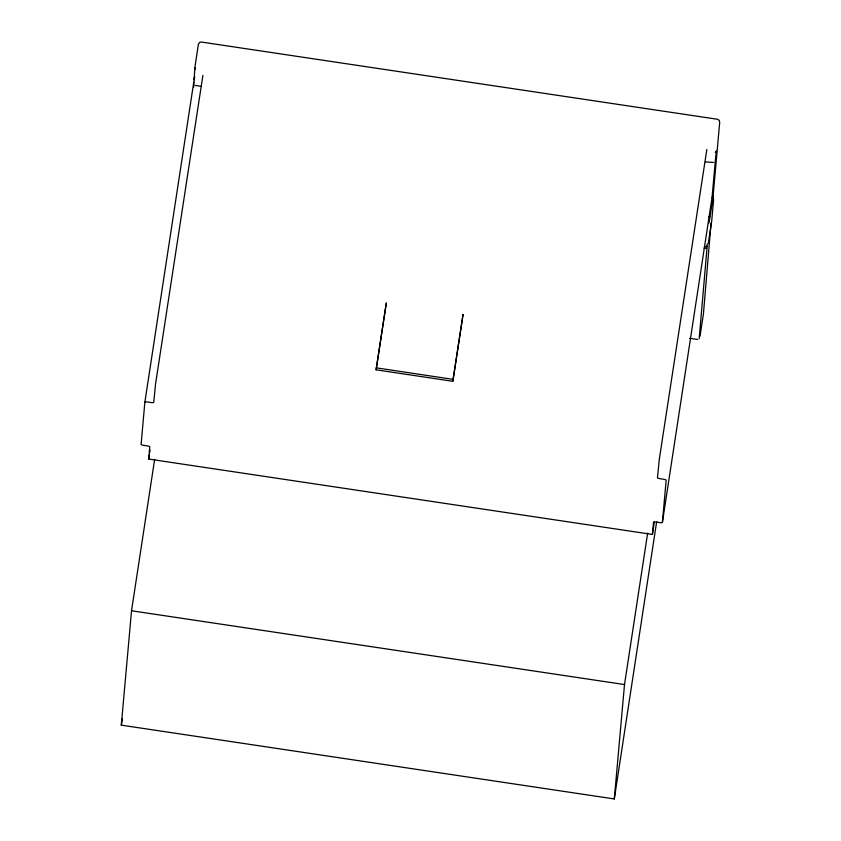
<?xml version="1.0" encoding="UTF-8"?>
<svg xmlns="http://www.w3.org/2000/svg" width="841" height="841" viewBox="0 0 841 841"><rect width="100%" height="100%" fill="white"/><g stroke="black" fill="none" stroke-linecap="round" stroke-linejoin="round"><path stroke-width="1.26" d="M699.165 338.734L707.165 246.119M193.756 82.26L144.862 402.187L141.099 444.374A2.66 0.589 8.7 0 0 143.685 445.362L147.196 445.888A2.66 0.589 8.7 0 1 149.772 446.865L148.689 459.049L652.416 534.456L654.403 521.504M656.695 521.504L614.298 798.95L121.304 725.152L131.522 610.766L154.67 459.291M193.64 87.306L193.872 84.752M194.324 79.643L194.555 77.078A2.66 0.589 8.7 0 1 194.755 76.899M376.106 369.819L386.303 303.096L376.106 369.819L452.836 381.299L463.034 314.576L452.836 381.299M614.298 798.95L624.506 684.553L647.654 533.078M652.416 534.456L653.51 522.272A2.66 0.589 8.7 0 1 656.19 522.072L659.701 522.597A2.66 0.589 8.7 0 0 662.393 522.408L712.075 197.299L715.838 155.112A2.66 0.589 8.7 0 0 715.67 154.87M662.393 522.408L666.156 480.222A2.66 0.589 8.7 0 0 663.57 479.233L660.059 478.708A2.66 0.589 8.7 0 1 657.483 477.73L659.281 459.428L706.839 149.509M713.652 199.317L711.686 221.341L708.29 243.585M194.155 79.674L194.555 77.078M148.689 459.049L149.278 455.17M149.677 452.574L150.066 449.988M121.304 725.152L122.302 718.677M709.52 220.163L712.979 197.488L719.696 122.292L719.202 120.358L717.457 119.264L201.419 42.05L199.611 42.407L198.402 44.258L194.944 66.933L193.798 84.184M700.017 336.211L703.423 313.966L711.076 222.802M202.902 75.406L155.543 384.022L153.745 402.324A2.66 0.589 8.7 0 1 151.065 402.524L147.553 401.998A2.66 0.589 8.7 0 0 144.862 402.187M715.975 153.178L716.343 151.033L715.302 152.757M707.355 244.037L706.556 246.592L704.359 247.065M708.637 223.307L709.426 220.847M713.62 162.471L705.441 161.871M697.652 339.47L689.652 338.303M704.148 248.295L706.524 248.421M200.957 86.36L195.312 85.435M376.274 367.853L453.005 379.344M131.522 610.766L624.506 684.553M712.821 195.932L712.821 198.602M712.075 197.299A2.66 0.589 8.7 0 1 711.864 197.488M709.604 216.379L708.889 217.157L709.604 216.379M195.438 68.857L194.986 67.9L195.438 68.857"/></g></svg>
